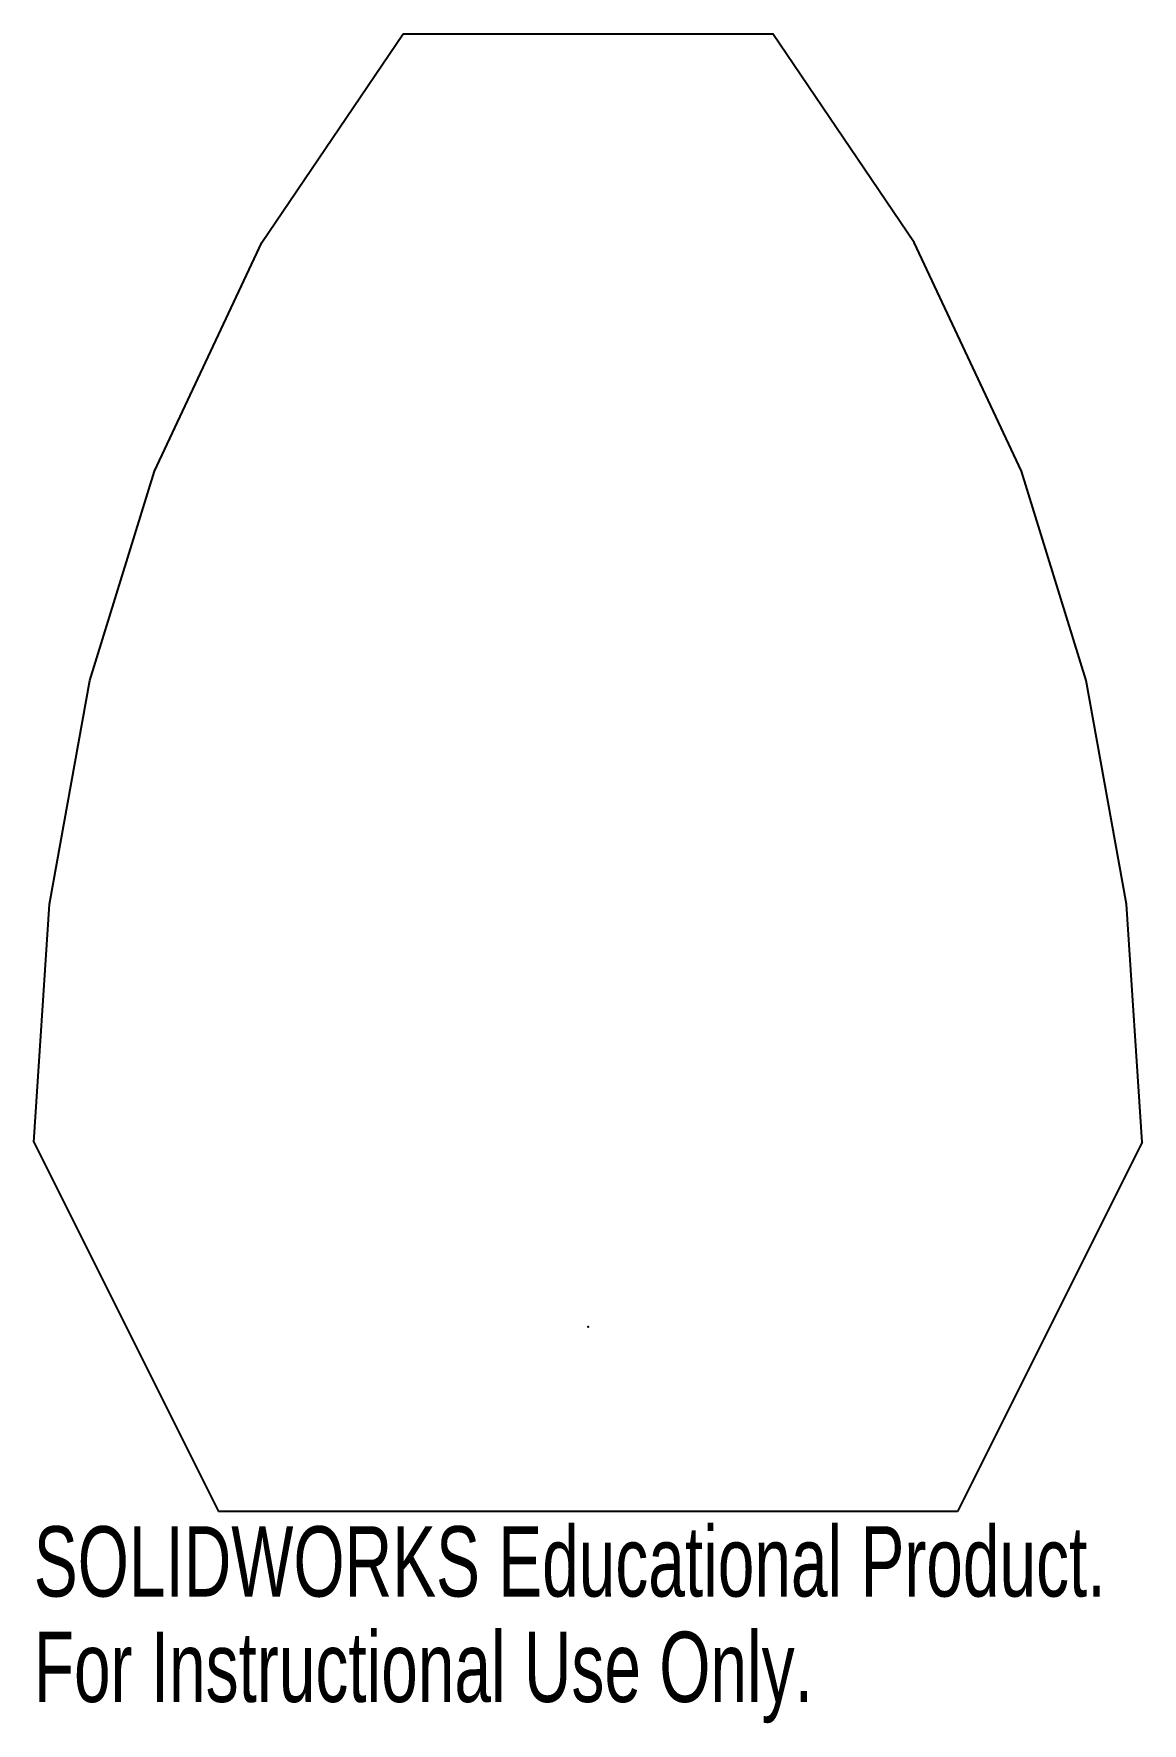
# Model space of a CAD drawing. Header units: inches. Extents: x -1.5 to 1.5, y -1.07 to 3.5.
import ezdxf

# ---------------------------------------------------------------- set-up
doc = ezdxf.new("R2010")
doc.units = ezdxf.units.IN
doc.header["$MEASUREMENT"] = 0
doc.header["$PDSIZE"] = -1
doc.styles.add('SLDTEXTSTYLE0', font='TXT', dxfattribs={"width": 0.7})

msp = doc.modelspace()

# ---------------------------------------------------------------- linework, layer by layer
at = {"color": 7, "linetype": 'Continuous'}
for p, q in [((-0.5, 3.5), (0.5, 3.5)), ((-1.5, 0.5), (-1, -0.5)), ((1.5, 0.5), (1, -0.5)), ((1, -0.5), (-1, -0.5))]:
    msp.add_line(p, q, dxfattribs=at)
at = {"color": 7, "linetype": 'Continuous', "flags": 128}
for points in [[(-1.5, 0.5), (-1.4573, 1.144), (-1.3486, 1.7495), (-1.1737, 2.3164), (-0.8828, 2.935), (-0.5, 3.5)], [(1.5, 0.5), (1.4573, 1.144), (1.3486, 1.7495), (1.1737, 2.3164), (0.8828, 2.935), (0.5, 3.5)]]:
    msp.add_lwpolyline(points, dxfattribs=at)
at = {"color": 7, "linetype": 'Continuous'}
msp.add_point((0, 0), dxfattribs=at)

# ---------------------------------------------------------------- texts
at = {"color": 7, "linetype": 'Continuous', "char_height": 0.1903, "attachment_point": 1, "style": 'SLDTEXTSTYLE0'}
for s, insert in [('SOLIDWORKS Educational Product.', (-1.5, -0.5401)), ('For Instructional Use Only.', (-1.5, -0.8256))]:
    msp.add_mtext(s, dxfattribs=dict(at, insert=insert))

doc.saveas('drawing.dxf')
